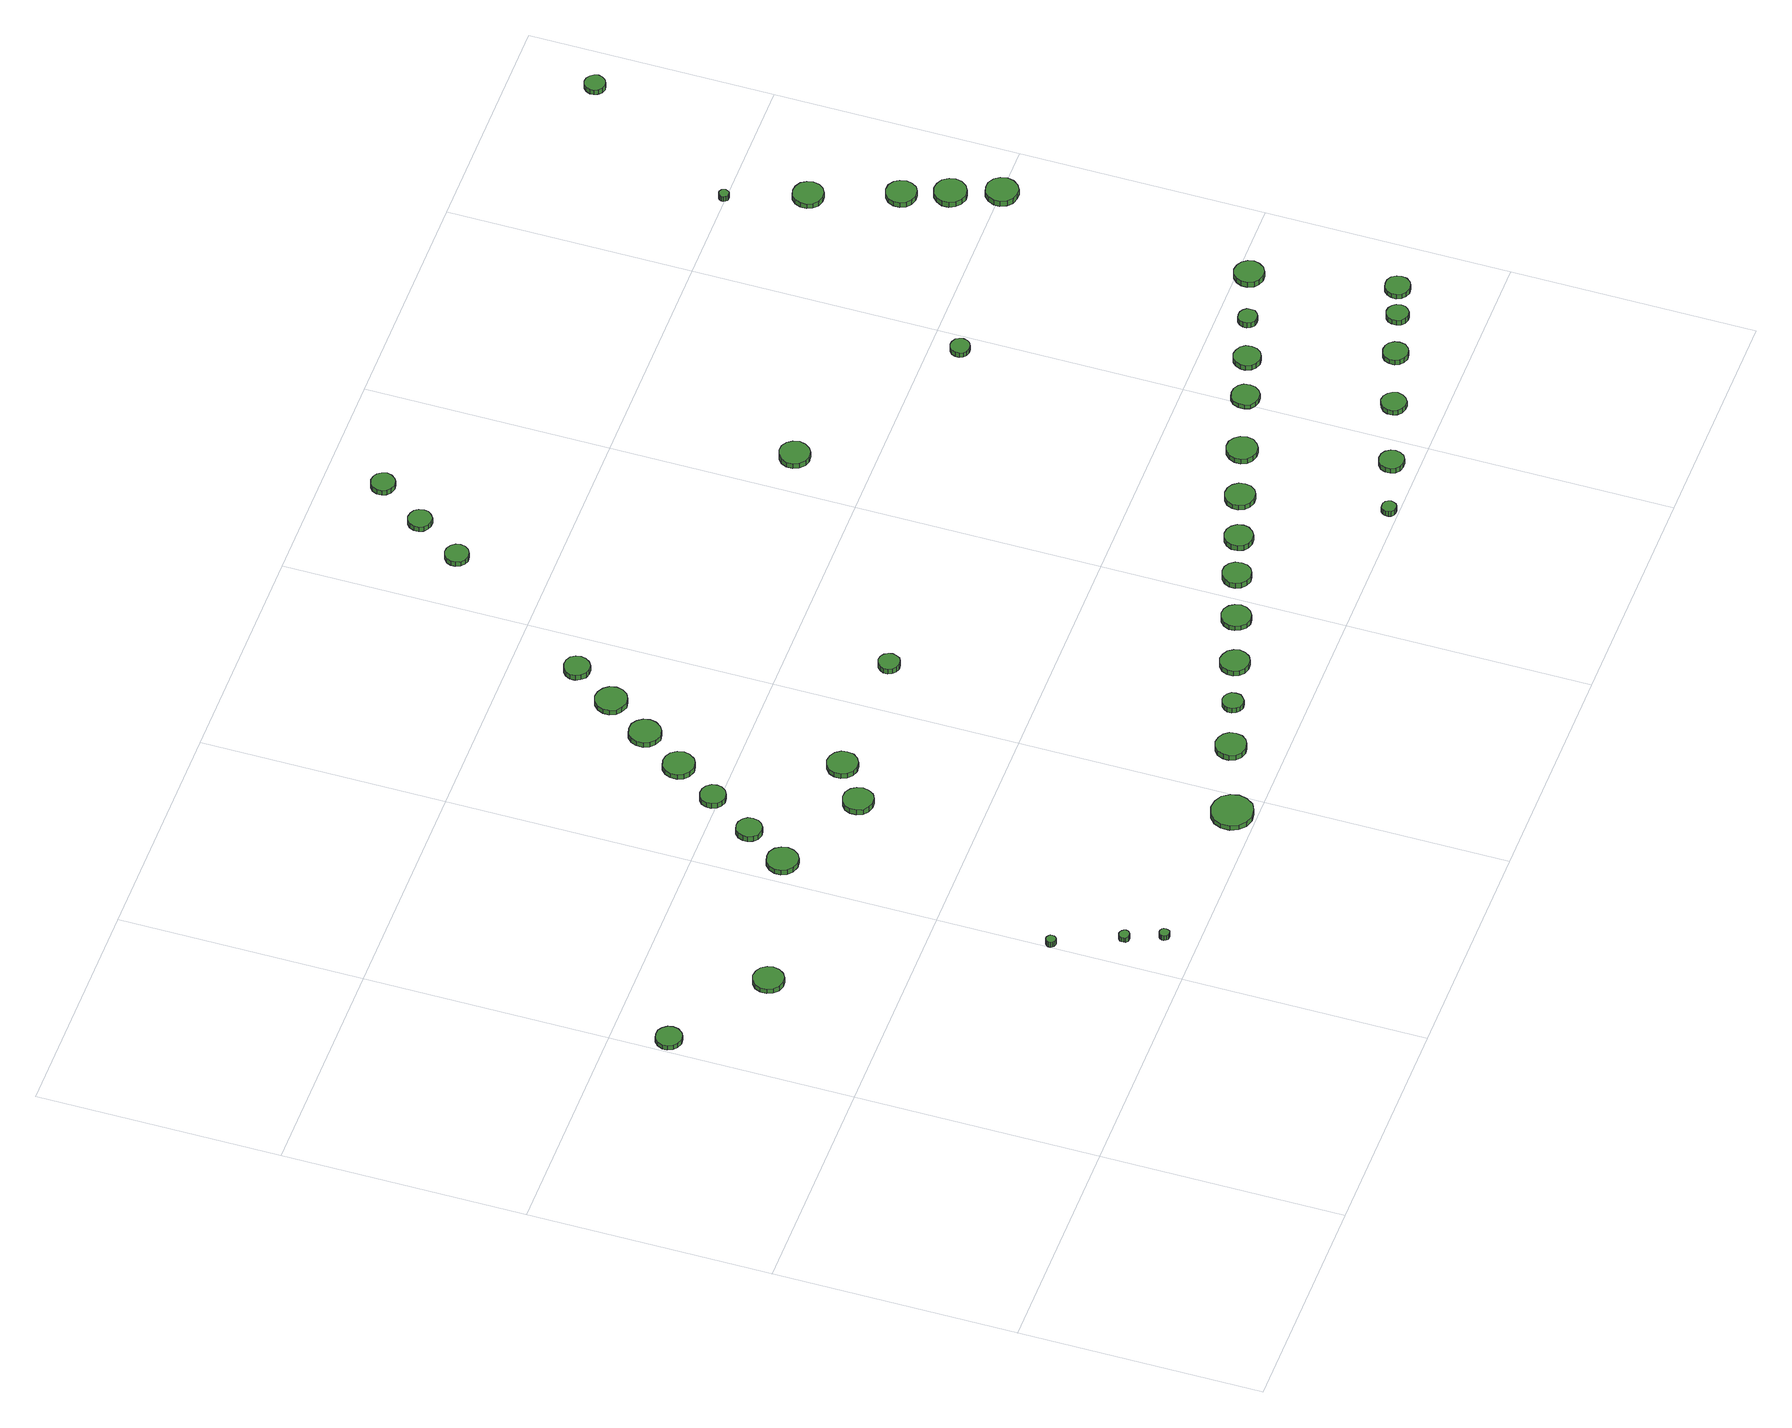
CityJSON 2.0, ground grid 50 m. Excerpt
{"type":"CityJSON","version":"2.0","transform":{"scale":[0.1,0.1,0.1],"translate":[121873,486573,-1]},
"CityObjects":{
"tree1":{"type":"SolitaryVegetationObject","attributes":{"function":"something"},"geometry":[{"type":"MultiSurface","lod":"1","boundaries":[[[0,1,2,3,4,5,6,7,8,9,10,11,12,13,14]],[[15,16,17,18,19,20,21,22,23,24,25,26,27,28,29]],[[0,29,28,1]],[[1,28,27,2]],[[2,27,26,3]],[[3,26,25,4]],[[4,25,24,5]],[[5,24,23,6]],[[6,23,22,7]],[[7,22,21,8]],[[8,21,20,9]],[[9,20,19,10]],[[10,19,18,11]],[[11,18,17,12]],[[12,17,16,13]],[[13,16,15,14]],[[14,15,29,0]]]}]},
"tree2":{"type":"SolitaryVegetationObject","attributes":{"function":"something"},"geometry":[{"type":"MultiSurface","lod":"1","boundaries":[[[30,31,32,33,34,35,36,37,38,39,40,41,42,43,44]],[[45,46,47,48,49,50,51,52,53,54,55,56,57,58,59]],[[30,59,58,31]],[[31,58,57,32]],[[32,57,56,33]],[[33,56,55,34]],[[34,55,54,35]],[[35,54,53,36]],[[36,53,52,37]],[[37,52,51,38]],[[38,51,50,39]],[[39,50,49,40]],[[40,49,48,41]],[[41,48,47,42]],[[42,47,46,43]],[[43,46,45,44]],[[44,45,59,30]]]}]},
"tree3":{"type":"SolitaryVegetationObject","attributes":{"function":"something"},"geometry":[{"type":"MultiSurface","lod":"1","boundaries":[[[60,61,62,63,64,65,66,67,68,69,70,71,72,73,74]],[[75,76,77,78,79,80,81,82,83,84,85,86,87,88,89]],[[60,89,88,61]],[[61,88,87,62]],[[62,87,86,63]],[[63,86,85,64]],[[64,85,84,65]],[[65,84,83,66]],[[66,83,82,67]],[[67,82,81,68]],[[68,81,80,69]],[[69,80,79,70]],[[70,79,78,71]],[[71,78,77,72]],[[72,77,76,73]],[[73,76,75,74]],[[74,75,89,60]]]}]},
"tree4":{"type":"SolitaryVegetationObject","attributes":{"function":"something"},"geometry":[{"type":"MultiSurface","lod":"1","boundaries":[[[90,91,92,93,94,95,96,97,98,99,100,101,102,103,104]],[[105,106,107,108,109,110,111,112,113,114,115,116,117,118,119]],[[90,119,118,91]],[[91,118,117,92]],[[92,117,116,93]],[[93,116,115,94]],[[94,115,114,95]],[[95,114,113,96]],[[96,113,112,97]],[[97,112,111,98]],[[98,111,110,99]],[[99,110,109,100]],[[100,109,108,101]],[[101,108,107,102]],[[102,107,106,103]],[[103,106,105,104]],[[104,105,119,90]]]}]},
"tree5":{"type":"SolitaryVegetationObject","attributes":{"function":"something"},"geometry":[{"type":"MultiSurface","lod":"1","boundaries":[[[120,121,122,123,124,125,126,127,128,129,130,131,132,133,134]],[[135,136,137,138,139,140,141,142,143,144,145,146,147,148,149]],[[120,149,148,121]],[[121,148,147,122]],[[122,147,146,123]],[[123,146,145,124]],[[124,145,144,125]],[[125,144,143,126]],[[126,143,142,127]],[[127,142,141,128]],[[128,141,140,129]],[[129,140,139,130]],[[130,139,138,131]],[[131,138,137,132]],[[132,137,136,133]],[[133,136,135,134]],[[134,135,149,120]]]}]},
"tree6":{"type":"SolitaryVegetationObject","attributes":{"function":"something"},"geometry":[{"type":"MultiSurface","lod":"1","boundaries":[[[150,151,152,153,154,155,156,157,158,159,160,161,162,163,164]],[[165,166,167,168,169,170,171,172,173,174,175,176,177,178,179]],[[150,179,178,151]],[[151,178,177,152]],[[152,177,176,153]],[[153,176,175,154]],[[154,175,174,155]],[[155,174,173,156]],[[156,173,172,157]],[[157,172,171,158]],[[158,171,170,159]],[[159,170,169,160]],[[160,169,168,161]],[[161,168,167,162]],[[162,167,166,163]],[[163,166,165,164]],[[164,165,179,150]]]}]},
"tree7":{"type":"SolitaryVegetationObject","attributes":{"function":"something"},"geometry":[{"type":"MultiSurface","lod":"1","boundaries":[[[180,181,182,183,184,185,186,187,188,189,190,191,192,193,194]],[[195,196,197,198,199,200,201,202,203,204,205,206,207,208,209]],[[180,209,208,181]],[[181,208,207,182]],[[182,207,206,183]],[[183,206,205,184]],[[184,205,204,185]],[[185,204,203,186]],[[186,203,202,187]],[[187,202,201,188]],[[188,201,200,189]],[[189,200,199,190]],[[190,199,198,191]],[[191,198,197,192]],[[192,197,196,193]],[[193,196,195,194]],[[194,195,209,180]]]}]},
"tree8":{"type":"SolitaryVegetationObject","attributes":{"function":"something"},"geometry":[{"type":"MultiSurface","lod":"1","boundaries":[[[210,211,212,213,214,215,216,217,218,219,220,221,222,223,224]],[[225,226,227,228,229,230,231,232,233,234,235,236,237,238,239]],[[210,239,238,211]],[[211,238,237,212]],[[212,237,236,213]],[[213,236,235,214]],[[214,235,234,215]],[[215,234,233,216]],[[216,233,232,217]],[[217,232,231,218]],[[218,231,230,219]],[[219,230,229,220]],[[220,229,228,221]],[[221,228,227,222]],[[222,227,226,223]],[[223,226,225,224]],[[224,225,239,210]]]}]},
"tree9":{"type":"SolitaryVegetationObject","attributes":{"function":"something"},"geometry":[{"type":"MultiSurface","lod":"1","boundaries":[[[240,241,242,243,244,245,246,247,248,249,250,251,252,253,254]],[[255,256,257,258,259,260,261,262,263,264,265,266,267,268,269]],[[240,269,268,241]],[[241,268,267,242]],[[242,267,266,243]],[[243,266,265,244]],[[244,265,264,245]],[[245,264,263,246]],[[246,263,262,247]],[[247,262,261,248]],[[248,261,260,249]],[[249,260,259,250]],[[250,259,258,251]],[[251,258,257,252]],[[252,257,256,253]],[[253,256,255,254]],[[254,255,269,240]]]}]},
"tree10":{"type":"SolitaryVegetationObject","attributes":{"function":"something"},"geometry":[{"type":"MultiSurface","lod":"1","boundaries":[[[270,271,272,273,274,275,276,277,278,279,280,281,282,283,284]],[[285,286,287,288,289,290,291,292,293,294,295,296,297,298,299]],[[270,299,298,271]],[[271,298,297,272]],[[272,297,296,273]],[[273,296,295,274]],[[274,295,294,275]],[[275,294,293,276]],[[276,293,292,277]],[[277,292,291,278]],[[278,291,290,279]],[[279,290,289,280]],[[280,289,288,281]],[[281,288,287,282]],[[282,287,286,283]],[[283,286,285,284]],[[284,285,299,270]]]}]},
"tree11":{"type":"SolitaryVegetationObject","attributes":{"function":"something"},"geometry":[{"type":"MultiSurface","lod":"1","boundaries":[[[300,301,302,303,304,305,306,307,308,309,310,311,312,313,314]],[[315,316,317,318,319,320,321,322,323,324,325,326,327,328,329]],[[300,329,328,301]],[[301,328,327,302]],[[302,327,326,303]],[[303,326,325,304]],[[304,325,324,305]],[[305,324,323,306]],[[306,323,322,307]],[[307,322,321,308]],[[308,321,320,309]],[[309,320,319,310]],[[310,319,318,311]],[[311,318,317,312]],[[312,317,316,313]],[[313,316,315,314]],[[314,315,329,300]]]}]},
"tree12":{"type":"SolitaryVegetationObject","attributes":{"function":"something"},"geometry":[{"type":"MultiSurface","lod":"1","boundaries":[[[330,331,332,333,334,335,336,337,338,339,340,341,342,343,344]],[[345,346,347,348,349,350,351,352,353,354,355,356,357,358,359]],[[330,359,358,331]],[[331,358,357,332]],[[332,357,356,333]],[[333,356,355,334]],[[334,355,354,335]],[[335,354,353,336]],[[336,353,352,337]],[[337,352,351,338]],[[338,351,350,339]],[[339,350,349,340]],[[340,349,348,341]],[[341,348,347,342]],[[342,347,346,343]],[[343,346,345,344]],[[344,345,359,330]]]}]},
"tree13":{"type":"SolitaryVegetationObject","attributes":{"function":"something"},"geometry":[{"type":"MultiSurface","lod":"1","boundaries":[[[360,361,362,363,364,365,366,367,368,369,370,371,372,373,374]],[[375,376,377,378,379,380,381,382,383,384,385,386,387,388,389]],[[360,389,388,361]],[[361,388,387,362]],[[362,387,386,363]],[[363,386,385,364]],[[364,385,384,365]],[[365,384,383,366]],[[366,383,382,367]],[[367,382,381,368]],[[368,381,380,369]],[[369,380,379,370]],[[370,379,378,371]],[[371,378,377,372]],[[372,377,376,373]],[[373,376,375,374]],[[374,375,389,360]]]}]},
"tree14":{"type":"SolitaryVegetationObject","attributes":{"function":"something"},"geometry":[{"type":"MultiSurface","lod":"1","boundaries":[[[390,391,392,393,394,395,396,397,398,399,400,401,402,403,404]],[[405,406,407,408,409,410,411,412,413,414,415,416,417,418,419]],[[390,419,418,391]],[[391,418,417,392]],[[392,417,416,393]],[[393,416,415,394]],[[394,415,414,395]],[[395,414,413,396]],[[396,413,412,397]],[[397,412,411,398]],[[398,411,410,399]],[[399,410,409,400]],[[400,409,408,401]],[[401,408,407,402]],[[402,407,406,403]],[[403,406,405,404]],[[404,405,419,390]]]}]},
"tree15":{"type":"SolitaryVegetationObject","attributes":{"function":"something"},"geometry":[{"type":"MultiSurface","lod":"1","boundaries":[[[420,421,422,423,424,425,426,427,428,429,430,431,432,433,434]],[[435,436,437,438,439,440,441,442,443,444,445,446,447,448,449]],[[420,449,448,421]],[[421,448,447,422]],[[422,447,446,423]],[[423,446,445,424]],[[424,445,444,425]],[[425,444,443,426]],[[426,443,442,427]],[[427,442,441,428]],[[428,441,440,429]],[[429,440,439,430]],[[430,439,438,431]],[[431,438,437,432]],[[432,437,436,433]],[[433,436,435,434]],[[434,435,449,420]]]}]},
"tree16":{"type":"SolitaryVegetationObject","attributes":{"function":"something"},"geometry":[{"type":"MultiSurface","lod":"1","boundaries":[[[450,451,452,453,454,455,456,457,458,459,460,461,462,463,464]],[[465,466,467,468,469,470,471,472,473,474,475,476,477,478,479]],[[450,479,478,451]],[[451,478,477,452]],[[452,477,476,453]],[[453,476,475,454]],[[454,475,474,455]],[[455,474,473,456]],[[456,473,472,457]],[[457,472,471,458]],[[458,471,470,459]],[[459,470,469,460]],[[460,469,468,461]],[[461,468,467,462]],[[462,467,466,463]],[[463,466,465,464]],[[464,465,479,450]]]}]},
"tree17":{"type":"SolitaryVegetationObject","attributes":{"function":"something"},"geometry":[{"type":"MultiSurface","lod":"1","boundaries":[[[480,481,482,483,484,485,486,487,488,489,490,491,492,493,494]],[[495,496,497,498,499,500,501,502,503,504,505,506,507,508,509]],[[480,509,508,481]],[[481,508,507,482]],[[482,507,506,483]],[[483,506,505,484]],[[484,505,504,485]],[[485,504,503,486]],[[486,503,502,487]],[[487,502,501,488]],[[488,501,500,489]],[[489,500,499,490]],[[490,499,498,491]],[[491,498,497,492]],[[492,497,496,493]],[[493,496,495,494]],[[494,495,509,480]]]}]},
"tree18":{"type":"SolitaryVegetationObject","attributes":{"function":"something"},"geometry":[{"type":"MultiSurface","lod":"1","boundaries":[[[510,511,512,513,514,515,516,517,518,519,520,521,522,523,524]],[[525,526,527,528,529,530,531,532,533,534,535,536,537,538,539]],[[510,539,538,511]],[[511,538,537,512]],[[512,537,536,513]],[[513,536,535,514]],[[514,535,534,515]],[[515,534,533,516]],[[516,533,532,517]],[[517,532,531,518]],[[518,531,530,519]],[[519,530,529,520]],[[520,529,528,521]],[[521,528,527,522]],[[522,527,526,523]],[[523,526,525,524]],[[524,525,539,510]]]}]},
"tree19":{"type":"SolitaryVegetationObject","attributes":{"function":"something"},"geometry":[{"type":"MultiSurface","lod":"1","boundaries":[[[540,541,542,543,544,545,546,547,548,549,550,551,552,553,554]],[[555,556,557,558,559,560,561,562,563,564,565,566,567,568,569]],[[540,569,568,541]],[[541,568,567,542]],[[542,567,566,543]],[[543,566,565,544]],[[544,565,564,545]],[[545,564,563,546]],[[546,563,562,547]],[[547,562,561,548]],[[548,561,560,549]],[[549,560,559,550]],[[550,559,558,551]],[[551,558,557,552]],[[552,557,556,553]],[[553,556,555,554]],[[554,555,569,540]]]}]},
"tree20":{"type":"SolitaryVegetationObject","attributes":{"function":"something"},"geometry":[{"type":"MultiSurface","lod":"1","boundaries":[[[570,571,572,573,574,575,576,577,578,579,580,581,582,583,584]],[[585,586,587,588,589,590,591,592,593,594,595,596,597,598,599]],[[570,599,598,571]],[[571,598,597,572]],[[572,597,596,573]],[[573,596,595,574]],[[574,595,594,575]],[[575,594,593,576]],[[576,593,592,577]],[[577,592,591,578]],[[578,591,590,579]],[[579,590,589,580]],[[580,589,588,581]],[[581,588,587,582]],[[582,587,586,583]],[[583,586,585,584]],[[584,585,599,570]]]}]},
"tree21":{"type":"SolitaryVegetationObject","attributes":{"function":"something"},"geometry":[{"type":"MultiSurface","lod":"1","boundaries":[[[600,601,602,603,604,605,606,607,608,609,610,611,612,613,614]],[[615,616,617,618,619,620,621,622,623,624,625,626,627,628,629]],[[600,629,628,601]],[[601,628,627,602]],[[602,627,626,603]],[[603,626,625,604]],[[604,625,624,605]],[[605,624,623,606]],[[606,623,622,607]],[[607,622,621,608]],[[608,621,620,609]],[[609,620,619,610]],[[610,619,618,611]],[[611,618,617,612]],[[612,617,616,613]],[[613,616,615,614]],[[614,615,629,600]]]}]},
"tree22":{"type":"SolitaryVegetationObject","attributes":{"function":"something"},"geometry":[{"type":"MultiSurface","lod":"1","boundaries":[[[630,631,632,633,634,635,636,637,638,639,640,641,642,643,644]],[[645,646,647,648,649,650,651,652,653,654,655,656,657,658,659]],[[630,659,658,631]],[[631,658,657,632]],[[632,657,656,633]],[[633,656,655,634]],[[634,655,654,635]],[[635,654,653,636]],[[636,653,652,637]],[[637,652,651,638]],[[638,651,650,639]],[[639,650,649,640]],[[640,649,648,641]],[[641,648,647,642]],[[642,647,646,643]],[[643,646,645,644]],[[644,645,659,630]]]}]},
"tree23":{"type":"SolitaryVegetationObject","attributes":{"function":"something"},"geometry":[{"type":"MultiSurface","lod":"1","boundaries":[[[660,661,662,663,664,665,666,667,668,669,670,671,672,673,674]],[[675,676,677,678,679,680,681,682,683,684,685,686,687,688,689]],[[660,689,688,661]],[[661,688,687,662]],[[662,687,686,663]],[[663,686,685,664]],[[664,685,684,665]],[[665,684,683,666]],[[666,683,682,667]],[[667,682,681,668]],[[668,681,680,669]],[[669,680,679,670]],[[670,679,678,671]],[[671,678,677,672]],[[672,677,676,673]],[[673,676,675,674]],[[674,675,689,660]]]}]},
"tree24":{"type":"SolitaryVegetationObject","attributes":{"function":"something"},"geometry":[{"type":"MultiSurface","lod":"1","boundaries":[[[690,691,692,693,694,695,696,697,698,699,700,701,702,703,704]],[[705,706,707,708,709,710,711,712,713,714,715,716,717,718,719]],[[690,719,718,691]],[[691,718,717,692]],[[692,717,716,693]],[[693,716,715,694]],[[694,715,714,695]],[[695,714,713,696]],[[696,713,712,697]],[[697,712,711,698]],[[698,711,710,699]],[[699,710,709,700]],[[700,709,708,701]],[[701,708,707,702]],[[702,707,706,703]],[[703,706,705,704]],[[704,705,719,690]]]}]},
"tree25":{"type":"SolitaryVegetationObject","attributes":{"function":"something"},"geometry":[{"type":"MultiSurface","lod":"1","boundaries":[[[720,721,722,723,724,725,726,727,728,729,730,731,732,733,734]],[[735,736,737,738,739,740,741,742,743,744,745,746,747,748,749]],[[720,749,748,721]],[[721,748,747,722]],[[722,747,746,723]],[[723,746,745,724]],[[724,745,744,725]],[[725,744,743,726]],[[726,743,742,727]],[[727,742,741,728]],[[728,741,740,729]],[[729,740,739,730]],[[730,739,738,731]],[[731,738,737,732]],[[732,737,736,733]],[[733,736,735,734]],[[734,735,749,720]]]}]},
"tree26":{"type":"SolitaryVegetationObject","attributes":{"function":"something"},"geometry":[{"type":"MultiSurface","lod":"1","boundaries":[[[750,751,752,753,754,755,756,757,758,759,760,761,762,763,764]],[[765,766,767,768,769,770,771,772,773,774,775,776,777,778,779]],[[750,779,778,751]],[[751,778,777,752]],[[752,777,776,753]],[[753,776,775,754]],[[754,775,774,755]],[[755,774,773,756]],[[756,773,772,757]],[[757,772,771,758]],[[758,771,770,759]],[[759,770,769,760]],[[760,769,768,761]],[[761,768,767,762]],[[762,767,766,763]],[[763,766,765,764]],[[764,765,779,750]]]}]},
"tree27":{"type":"SolitaryVegetationObject","attributes":{"function":"something"},"geometry":[{"type":"MultiSurface","lod":"1","boundaries":[[[780,781,782,783,784,785,786,787,788,789,790,791,792,793,794]],[[795,796,797,798,799,800,801,802,803,804,805,806,807,808,809]],[[780,809,808,781]],[[781,808,807,782]],[[782,807,806,783]],[[783,806,805,784]],[[784,805,804,785]],[[785,804,803,786]],[[786,803,802,787]],[[787,802,801,788]],[[788,801,800,789]],[[789,800,799,790]],[[790,799,798,791]],[[791,798,797,792]],[[792,797,796,793]],[[793,796,795,794]],[[794,795,809,780]]]}]},
"tree28":{"type":"SolitaryVegetationObject","attributes":{"function":"something"},"geometry":[{"type":"MultiSurface","lod":"1","boundaries":[[[810,811,812,813,814,815,816,817,818,819,820,821,822,823,824]],[[825,826,827,828,829,830,831,832,833,834,835,836,837,838,839]],[[810,839,838,811]],[[811,838,837,812]],[[812,837,836,813]],[[813,836,835,814]],[[814,835,834,815]],[[815,834,833,816]],[[816,833,832,817]],[[817,832,831,818]],[[818,831,830,819]],[[819,830,829,820]],[[820,829,828,821]],[[821,828,827,822]],[[822,827,826,823]],[[823,826,825,824]],[[824,825,839,810]]]}]},
"tree29":{"type":"SolitaryVegetationObject","attributes":{"function":"something"},"geometry":[{"type":"MultiSurface","lod":"1","boundaries":[[[840,841,842,843,844,845,846,847,848,849,850,851,852,853,854]],[[855,856,857,858,859,860,861,862,863,864,865,866,867,868,869]],[[840,869,868,841]],[[841,868,867,842]],[[842,867,866,843]],[[843,866,865,844]],[[844,865,864,845]],[[845,864,863,846]],[[846,863,862,847]],[[847,862,861,848]],[[848,861,860,849]],[[849,860,859,850]],[[850,859,858,851]],[[851,858,857,852]],[[852,857,856,853]],[[853,856,855,854]],[[854,855,869,840]]]}]},
"tree30":{"type":"SolitaryVegetationObject","attributes":{"function":"something"},"geometry":[{"type":"MultiSurface","lod":"1","boundaries":[[[870,871,872,873,874,875,876,877,878,879,880,881,882,883,884]],[[885,886,887,888,889,890,891,892,893,894,895,896,897,898,899]],[[870,899,898,871]],[[871,898,897,872]],[[872,897,896,873]],[[873,896,895,874]],[[874,895,894,875]],[[875,894,893,876]],[[876,893,892,877]],[[877,892,891,878]],[[878,891,890,879]],[[879,890,889,880]],[[880,889,888,881]],[[881,888,887,882]],[[882,887,886,883]],[[883,886,885,884]],[[884,885,899,870]]]}]},
"tree31":{"type":"SolitaryVegetationObject","attributes":{"function":"something"},"geometry":[{"type":"MultiSurface","lod":"1","boundaries":[[[900,901,902,903,904,905,906,907,908,909,910,911,912,913,914]],[[915,916,917,918,919,920,921,922,923,924,925,926,927,928,929]],[[900,929,928,901]],[[901,928,927,902]],[[902,927,926,903]],[[903,926,925,904]],[[904,925,924,905]],[[905,924,923,906]],[[906,923,922,907]],[[907,922,921,908]],[[908,921,920,909]],[[909,920,919,910]],[[910,919,918,911]],[[911,918,917,912]],[[912,917,916,913]],[[913,916,915,914]],[[914,915,929,900]]]}]},
"tree32":{"type":"SolitaryVegetationObject","attributes":{"function":"something"},"geometry":[{"type":"MultiSurface","lod":"1","boundaries":[[[930,931,932,933,934,935,936,937,938,939,940,941,942,943,944]],[[945,946,947,948,949,950,951,952,953,954,955,956,957,958,959]],[[930,959,958,931]],[[931,958,957,932]],[[932,957,956,933]],[[933,956,955,934]],[[934,955,954,935]],[[935,954,953,936]],[[936,953,952,937]],[[937,952,951,938]],[[938,951,950,939]],[[939,950,949,940]],[[940,949,948,941]],[[941,948,947,942]],[[942,947,946,943]],[[943,946,945,944]],[[944,945,959,930]]]}]},
"tree33":{"type":"SolitaryVegetationObject","attributes":{"function":"something"},"geometry":[{"type":"MultiSurface","lod":"1","boundaries":[[[960,961,962,963,964,965,966,967,968,969,970,971,972,973,974]],[[975,976,977,978,979,980,981,982,983,984,985,986,987,988,989]],[[960,989,988,961]],[[961,988,987,962]],[[962,987,986,963]],[[963,986,985,964]],[[964,985,984,965]],[[965,984,983,966]],[[966,983,982,967]],[[967,982,981,968]],[[968,981,980,969]],[[969,980,979,970]],[[970,979,978,971]],[[971,978,977,972]],[[972,977,976,973]],[[973,976,975,974]],[[974,975,989,960]]]}]},
"tree34":{"type":"SolitaryVegetationObject","attributes":{"function":"something"},"geometry":[{"type":"MultiSurface","lod":"1","boundaries":[[[990,991,992,993,994,995,996,997,998,999,1000,1001,1002,1003,1004]],[[1005,1006,1007,1008,1009,1010,1011,1012,1013,1014,1015,1016,1017,1018,1019]],[[990,1019,1018,991]],[[991,1018,1017,992]],[[992,1017,1016,993]],[[993,1016,1015,994]],[[994,1015,1014,995]],[[995,1014,1013,996]],[[996,1013,1012,997]],[[997,1012,1011,998]],[[998,1011,1010,999]],[[999,1010,1009,1000]],[[1000,1009,1008,1001]],[[1001,1008,1007,1002]],[[1002,1007,1006,1003]],[[1003,1006,1005,1004]],[[1004,1005,1019,990]]]}]},
"tree35":{"type":"SolitaryVegetationObject","attributes":{"function":"something"},"geometry":[{"type":"MultiSurface","lod":"1","boundaries":[[[1020,1021,1022,1023,1024,1025,1026,1027,1028,1029,1030,1031,1032,1033,1034]],[[1035,1036,1037,1038,1039,1040,1041,1042,1043,1044,1045,1046,1047,1048,1049]],[[1020,1049,1048,1021]],[[1021,1048,1047,1022]],[[1022,1047,1046,1023]],[[1023,1046,1045,1024]],[[1024,1045,1044,1025]],[[1025,1044,1043,1026]],[[1026,1043,1042,1027]],[[1027,1042,1041,1028]],[[1028,1041,1040,1029]],[[1029,1040,1039,1030]],[[1030,1039,1038,1031]],[[1031,1038,1037,1032]],[[1032,1037,1036,1033]],[[1033,1036,1035,1034]],[[1034,1035,1049,1020]]]}]},
"tree36":{"type":"SolitaryVegetationObject","attributes":{"function":"something"},"geometry":[{"type":"MultiSurface","lod":"1","boundaries":[[[1050,1051,1052,1053,1054,1055,1056,1057,1058,1059,1060,1061,1062,1063,1064]],[[1065,1066,1067,1068,1069,1070,1071,1072,1073,1074,1075,1076,1077,1078,1079]],[[1050,1079,1078,1051]],[[1051,1078,1077,1052]],[[1052,1077,1076,1053]],[[1053,1076,1075,1054]],[[1054,1075,1074,1055]],[[1055,1074,1073,1056]],[[1056,1073,1072,1057]],[[1057,1072,1071,1058]],[[1058,1071,1070,1059]],[[1059,1070,1069,1060]],[[1060,1069,1068,1061]],[[1061,1068,1067,1062]],[[1062,1067,1066,1063]],[[1063,1066,1065,1064]],[[1064,1065,1079,1050]]]}]},
"tree37":{"type":"SolitaryVegetationObject","attributes":{"function":"something"},"geometry":[{"type":"MultiSurface","lod":"1","boundaries":[[[1080,1081,1082,1083,1084,1085,1086,1087,1088,1089,1090,1091,1092,1093,1094]],[[1095,1096,1097,1098,1099,1100,1101,1102,1103,1104,1105,1106,1107,1108,1109]],[[1080,1109,1108,1081]],[[1081,1108,1107,1082]],[[1082,1107,1106,1083]],[[1083,1106,1105,1084]],[[1084,1105,1104,1085]],[[1085,1104,1103,1086]],[[1086,1103,1102,1087]],[[1087,1102,1101,1088]],[[1088,1101,1100,1089]],[[1089,1100,1099,1090]],[[1090,1099,1098,1091]],[[1091,1098,1097,1092]],[[1092,1097,1096,1093]],[[1093,1096,1095,1094]],[[1094,1095,1109,1080]]]}]},
"tree38":{"type":"SolitaryVegetationObject","attributes":{"function":"something"},"geometry":[{"type":"MultiSurface","lod":"1","boundaries":[[[1110,1111,1112,1113,1114,1115,1116,1117,1118,1119,1120,1121,1122,1123,1124]],[[1125,1126,1127,1128,1129,1130,1131,1132,1133,1134,1135,1136,1137,1138,1139]],[[1110,1139,1138,1111]],[[1111,1138,1137,1112]],[[1112,1137,1136,1113]],[[1113,1136,1135,1114]],[[1114,1135,1134,1115]],[[1115,1134,1133,1116]],[[1116,1133,1132,1117]],[[1117,1132,1131,1118]],[[1118,1131,1130,1119]],[[1119,1130,1129,1120]],[[1120,1129,1128,1121]],[[1121,1128,1127,1122]],[[1122,1127,1126,1123]],[[1123,1126,1125,1124]],[[1124,1125,1139,1110]]]}]},
"tree39":{"type":"SolitaryVegetationObject","attributes":{"function":"something"},"geometry":[{"type":"MultiSurface","lod":"1","boundaries":[[[1140,1141,1142,1143,1144,1145,1146,1147,1148,1149,1150,1151,1152,1153,1154]],[[1155,1156,1157,1158,1159,1160,1161,1162,1163,1164,1165,1166,1167,1168,1169]],[[1140,1169,1168,1141]],[[1141,1168,1167,1142]],[[1142,1167,1166,1143]],[[1143,1166,1165,1144]],[[1144,1165,1164,1145]],[[1145,1164,1163,1146]],[[1146,1163,1162,1147]],[[1147,1162,1161,1148]],[[1148,1161,1160,1149]],[[1149,1160,1159,1150]],[[1150,1159,1158,1151]],[[1151,1158,1157,1152]],[[1152,1157,1156,1153]],[[1153,1156,1155,1154]],[[1154,1155,1169,1140]]]}]},
"tree40":{"type":"SolitaryVegetationObject","attributes":{"function":"something"},"geometry":[{"type":"MultiSurface","lod":"1","boundaries":[[[1170,1171,1172,1173,1174,1175,1176,1177,1178,1179,1180,1181,1182,1183,1184]],[[1185,1186,1187,1188,1189,1190,1191,1192,1193,1194,1195,1196,1197,1198,1199]],[[1170,1199,1198,1171]],[[1171,1198,1197,1172]],[[1172,1197,1196,1173]],[[1173,1196,1195,1174]],[[1174,1195,1194,1175]],[[1175,1194,1193,1176]],[[1176,1193,1192,1177]],[[1177,1192,1191,1178]],[[1178,1191,1190,1179]],[[1179,1190,1189,1180]],[[1180,1189,1188,1181]],[[1181,1188,1187,1182]],[[1182,1187,1186,1183]],[[1183,1186,1185,1184]],[[1184,1185,1199,1170]]]}]},
"tree41":{"type":"SolitaryVegetationObject","attributes":{"function":"something"},"geometry":[{"type":"MultiSurface","lod":"1","boundaries":[[[1200,1201,1202,1203,1204,1205,1206,1207,1208,1209,1210,1211,1212,1213,1214]],[[1215,1216,1217,1218,1219,1220,1221,1222,1223,1224,1225,1226,1227,1228,1229]],[[1200,1229,1228,1201]],[[1201,1228,1227,1202]],[[1202,1227,1226,1203]],[[1203,1226,1225,1204]],[[1204,1225,1224,1205]],[[1205,1224,1223,1206]],[[1206,1223,1222,1207]],[[1207,1222,1221,1208]],[[1208,1221,1220,1209]],[[1209,1220,1219,1210]],[[1210,1219,1218,1211]],[[1211,1218,1217,1212]],[[1212,1217,1216,1213]],[[1213,1216,1215,1214]],[[1214,1215,1229,1200]]]}]},
"tree42":{"type":"SolitaryVegetationObject","attributes":{"function":"something"},"geometry":[{"type":"MultiSurface","lod":"1","boundaries":[[[1230,1231,1232,1233,1234,1235,1236,1237,1238,1239,1240,1241,1242,1243,1244]],[[1245,1246,1247,1248,1249,1250,1251,1252,1253,1254,1255,1256,1257,1258,1259]],[[1230,1259,1258,1231]],[[1231,1258,1257,1232]],[[1232,1257,1256,1233]],[[1233,1256,1255,1234]],[[1234,1255,1254,1235]],[[1235,1254,1253,1236]],[[1236,1253,1252,1237]],[[1237,1252,1251,1238]],[[1238,1251,1250,1239]],[[1239,1250,1249,1240]],[[1240,1249,1248,1241]],[[1241,1248,1247,1242]],[[1242,1247,1246,1243]],[[1243,1246,1245,1244]],[[1244,1245,1259,1230]]]}]},
"tree43":{"type":"SolitaryVegetationObject","attributes":{"function":"something"},"geometry":[{"type":"MultiSurface","lod":"1","boundaries":[[[1260,1261,1262,1263,1264,1265,1266,1267,1268,1269,1270,1271,1272,1273,1274]],[[1275,1276,1277,1278,1279,1280,1281,1282,1283,1284,1285,1286,1287,1288,1289]],[[1260,1289,1288,1261]],[[1261,1288,1287,1262]],[[1262,1287,1286,1263]],[[1263,1286,1285,1264]],[[1264,1285,1284,1265]],[[1265,1284,1283,1266]],[[1266,1283,1282,1267]],[[1267,1282,1281,1268]],[[1268,1281,1280,1269]],[[1269,1280,1279,1270]],[[1270,1279,1278,1271]],[[1271,1278,1277,1272]],[[1272,1277,1276,1273]],[[1273,1276,1275,1274]],[[1274,1275,1289,1260]]]}]},
"tree44":{"type":"SolitaryVegetationObject","attributes":{"function":"something"},"geometry":[{"type":"MultiSurface","lod":"1","boundaries":[[[1290,1291,1292,1293,1294,1295,1296,1297,1298,1299,1300,1301,1302,1303,1304]],[[1305,1306,1307,1308,1309,1310,1311,1312,1313,1314,1315,1316,1317,1318,1319]],[[1290,1319,1318,1291]],[[1291,1318,1317,1292]],[[1292,1317,1316,1293]],[[1293,1316,1315,1294]],[[1294,1315,1314,1295]],[[1295,1314,1313,1296]],[[1296,1313,1312,1297]],[[1297,1312,1311,1298]],[[1298,1311,1310,1299]],[[1299,1310,1309,1300]],[[1300,1309,1308,1301]],[[1301,1308,1307,1302]],[[1302,1307,1306,1303]],[[1303,1306,1305,1304]],[[1304,1305,1319,1290]]]}]},
"tree45":{"type":"SolitaryVegetationObject","attributes":{"function":"something"},"geometry":[{"type":"MultiSurface","lod":"1","boundaries":[[[1320,1321,1322,1323,1324,1325,1326,1327,1328,1329,1330,1331,1332,1333,1334]],[[1335,1336,1337,1338,1339,1340,1341,1342,1343,1344,1345,1346,1347,1348,1349]],[[1320,1349,1348,1321]],[[1321,1348,1347,1322]],[[1322,1347,1346,1323]],[[1323,1346,1345,1324]],[[1324,1345,1344,1325]],[[1325,1344,1343,1326]],[[1326,1343,1342,1327]],[[1327,1342,1341,1328]],[[1328,1341,1340,1329]],[[1329,1340,1339,1330]],[[1330,1339,1338,1331]],[[1331,1338,1337,1332]],[[1332,1337,1336,1333]],[[1333,1336,1335,1334]],[[1334,1335,1349,1320]]]}]}
},
"vertices":[
[56,888,19],[54,898,19],[47,907,19],[38,913,19],[27,914,19],[16,911,19],[8,903,19],[3,893,19],[3,882,19],[8,872,19],[16,865,19],[27,861,19],[38,862,19],[47,868,19],[54,877,19],[54,877,8],[47,868,8],[38,862,8],[27,861,8],[16,865,8],[8,872,8],[3,882,8],[3,893,8],[8,903,8],[16,911,8],[27,914,8],[38,913,8],[47,907,8],[54,898,8],[56,888,8],
[263,753,26],[260,765,26],[253,776,26],[242,782,26],[229,784,26],[217,780,26],[207,771,26],[202,759,26],[202,746,26],[207,735,26],[217,726,26],[229,722,26],[242,723,26],[253,730,26],[260,740,26],[260,740,14],[253,730,14],[242,723,14],[229,722,14],[217,726,14],[207,735,14],[202,746,14],[202,759,14],[207,771,14],[217,780,14],[229,784,14],[242,782,14],[253,776,14],[260,765,14],[263,753,14],
[509,267,32],[508,271,32],[506,274,32],[502,276,32],[498,277,32],[494,276,32],[491,273,32],[489,269,32],[489,265,32],[491,261,32],[494,258,32],[498,257,32],[502,257,32],[506,259,32],[508,263,32],[508,263,19],[506,259,19],[502,257,19],[498,257,19],[494,258,19],[491,261,19],[489,265,19],[489,269,19],[491,273,19],[494,276,19],[498,277,19],[502,276,19],[506,274,19],[508,271,19],[509,267,19],
[570,137,29],[569,142,29],[566,145,29],[562,148,29],[558,148,29],[554,147,29],[550,144,29],[549,140,29],[549,135,29],[550,131,29],[554,128,29],[558,127,29],[562,127,29],[566,130,29],[569,133,29],[569,133,17],[566,130,17],[562,127,17],[558,127,17],[554,128,17],[550,131,17],[549,135,17],[549,140,17],[550,144,17],[554,147,17],[558,148,17],[562,148,17],[566,145,17],[569,142,17],[570,137,17],
[597,65,30],[596,69,30],[594,73,30],[590,75,30],[586,75,30],[582,74,30],[579,71,30],[577,67,30],[577,63,30],[579,59,30],[582,56,30],[586,55,30],[590,55,30],[594,57,30],[596,61,30],[596,61,18],[594,57,18],[590,55,18],[586,55,18],[582,56,18],[579,59,18],[577,63,18],[577,67,18],[579,71,18],[582,74,18],[586,75,18],[590,75,18],[594,73,18],[596,69,18],[597,65,18],
[573,827,29],[570,840,29],[563,851,29],[551,858,29],[538,859,29],[525,855,29],[515,846,29],[510,834,29],[510,821,29],[515,809,29],[525,800,29],[538,796,29],[551,797,29],[563,804,29],[570,814,29],[570,814,17],[563,804,17],[551,797,17],[538,796,17],[525,800,17],[515,809,17],[510,821,17],[510,834,17],[515,846,17],[525,855,17],[538,859,17],[551,858,17],[563,851,17],[570,840,17],[573,827,17],
[628,916,27],[626,927,27],[620,935,27],[610,941,27],[600,942,27],[589,939,27],[581,931,27],[577,921,27],[577,911,27],[581,901,27],[589,893,27],[600,890,27],[610,891,27],[620,897,27],[626,905,27],[626,905,14],[620,897,14],[610,891,14],[600,890,14],[589,893,14],[581,901,14],[577,911,14],[577,921,14],[581,931,14],[589,939,14],[600,942,14],[610,941,14],[620,935,14],[626,927,14],[628,916,14],
[988,47,23],[984,64,23],[974,79,23],[958,87,23],[941,89,23],[924,84,23],[911,72,23],[904,56,23],[904,38,23],[911,22,23],[924,10,23],[941,5,23],[958,7,23],[974,15,23],[984,30,23],[984,30,11],[974,15,11],[958,7,11],[941,5,11],[924,10,11],[911,22,11],[904,38,11],[904,56,11],[911,72,11],[924,84,11],[941,89,11],[958,87,11],[974,79,11],[984,64,11],[988,47,11],
[769,739,31],[766,752,31],[759,762,31],[748,769,31],[735,770,31],[723,766,31],[713,758,31],[708,746,31],[708,733,31],[713,721,31],[723,713,31],[735,709,31],[748,710,31],[759,716,31],[766,727,31],[766,727,18],[759,716,18],[748,710,18],[735,709,18],[723,713,18],[713,721,18],[708,733,18],[708,746,18],[713,758,18],[723,766,18],[735,770,18],[748,769,18],[759,762,18],[766,752,18],[769,739,18],
[693,1011,24],[691,1022,24],[684,1031,24],[675,1036,24],[664,1037,24],[654,1034,24],[646,1027,24],[642,1017,24],[642,1006,24],[646,996,24],[654,989,24],[664,985,24],[675,987,24],[684,992,24],[691,1001,24],[691,1001,11],[684,992,11],[675,987,11],[664,985,11],[654,989,11],[646,996,11],[642,1006,11],[642,1017,11],[646,1027,11],[654,1034,11],[664,1037,11],[675,1036,11],[684,1031,11],[691,1022,11],[693,1011,11],
[759,1101,22],[756,1114,22],[748,1125,22],[737,1131,22],[724,1133,22],[711,1129,22],[701,1120,22],[696,1108,22],[696,1094,22],[701,1082,22],[711,1073,22],[724,1069,22],[737,1071,22],[748,1077,22],[756,1088,22],[756,1088,10],[748,1077,10],[737,1071,10],[724,1069,10],[711,1073,10],[701,1082,10],[696,1094,10],[696,1108,10],[701,1120,10],[711,1129,10],[724,1133,10],[737,1131,10],[748,1125,10],[756,1114,10],[759,1101,10],
[851,799,31],[849,811,31],[841,822,31],[830,828,31],[817,830,31],[805,826,31],[795,817,31],[790,805,31],[790,792,31],[795,781,31],[805,772,31],[817,768,31],[830,769,31],[841,776,31],[849,786,31],[849,786,19],[841,776,19],[830,769,19],[817,768,19],[805,772,19],[795,781,19],[790,792,19],[790,805,19],[795,817,19],[805,826,19],[817,830,19],[830,828,19],[841,822,19],[849,811,19],[851,799,19],
[822,1191,20],[819,1204,20],[811,1215,20],[800,1222,20],[786,1223,20],[773,1219,20],[763,1210,20],[758,1198,20],[758,1184,20],[763,1172,20],[773,1163,20],[786,1158,20],[800,1160,20],[811,1167,20],[819,1178,20],[819,1178,8],[811,1167,8],[800,1160,8],[786,1158,8],[773,1163,8],[763,1172,8],[758,1184,8],[758,1198,8],[763,1210,8],[773,1219,8],[786,1223,8],[800,1222,8],[811,1215,8],[819,1204,8],[822,1191,8],
[1148,107,18],[1146,120,18],[1138,130,18],[1127,136,18],[1114,138,18],[1102,134,18],[1092,125,18],[1087,113,18],[1087,101,18],[1092,89,18],[1102,80,18],[1114,76,18],[1127,78,18],[1138,84,18],[1146,94,18],[1146,94,5],[1138,84,5],[1127,78,5],[1114,76,5],[1102,80,5],[1092,89,5],[1087,101,5],[1087,113,5],[1092,125,5],[1102,134,5],[1114,138,5],[1127,136,5],[1138,130,5],[1146,120,5],[1148,107,5],
[884,1280,20],[881,1294,20],[873,1304,20],[861,1311,20],[848,1313,20],[835,1308,20],[825,1299,20],[820,1287,20],[820,1274,20],[825,1261,20],[835,1253,20],[848,1248,20],[861,1250,20],[873,1256,20],[881,1267,20],[881,1267,8],[873,1256,8],[861,1250,8],[848,1248,8],[835,1253,8],[825,1261,8],[820,1274,8],[820,1287,8],[825,1299,8],[835,1308,8],[848,1313,8],[861,1311,8],[873,1304,8],[881,1294,8],[884,1280,8],
[1251,141,17],[1250,150,17],[1244,157,17],[1237,161,17],[1228,162,17],[1219,159,17],[1213,153,17],[1209,145,17],[1209,136,17],[1213,128,17],[1219,122,17],[1228,119,17],[1237,120,17],[1244,125,17],[1250,132,17],[1250,132,5],[1244,125,5],[1237,120,5],[1228,119,5],[1219,122,5],[1213,128,5],[1209,136,5],[1209,145,5],[1213,153,5],[1219,159,5],[1228,162,5],[1237,161,5],[1244,157,5],[1250,150,5],[1251,141,5],
[940,1371,20],[938,1382,20],[932,1391,20],[922,1396,20],[911,1397,20],[901,1394,20],[893,1387,20],[888,1377,20],[888,1366,20],[893,1356,20],[901,1348,20],[911,1345,20],[922,1346,20],[932,1352,20],[938,1361,20],[938,1361,7],[932,1352,7],[922,1346,7],[911,1345,7],[901,1348,7],[893,1356,7],[888,1366,7],[888,1377,7],[893,1387,7],[901,1394,7],[911,1397,7],[922,1396,7],[932,1391,7],[938,1382,7],[940,1371,7],
[1133,801,26],[1131,810,26],[1126,817,26],[1118,822,26],[1109,823,26],[1100,820,26],[1094,814,26],[1090,806,26],[1090,797,26],[1094,789,26],[1100,783,26],[1109,780,26],[1118,781,26],[1126,785,26],[1131,793,26],[1131,793,13],[1126,785,13],[1118,781,13],[1109,780,13],[1100,783,13],[1094,789,13],[1090,797,13],[1090,806,13],[1094,814,13],[1100,820,13],[1109,823,13],[1118,822,13],[1126,817,13],[1131,810,13],[1133,801,13],
[1363,171,17],[1360,183,17],[1353,193,17],[1342,199,17],[1330,201,17],[1318,197,17],[1309,189,17],[1304,177,17],[1304,165,17],[1309,154,17],[1318,146,17],[1330,142,17],[1342,143,17],[1353,149,17],[1360,159,17],[1360,159,5],[1353,149,5],[1342,143,5],[1330,142,5],[1318,146,5],[1309,154,5],[1304,165,5],[1304,177,5],[1309,189,5],[1318,197,5],[1330,201,5],[1342,199,5],[1353,193,5],[1360,183,5],[1363,171,5],
[1479,207,17],[1476,219,17],[1469,229,17],[1458,236,17],[1446,237,17],[1434,233,17],[1425,225,17],[1420,213,17],[1420,201,17],[1425,190,17],[1434,181,17],[1446,177,17],[1458,179,17],[1469,185,17],[1476,195,17],[1476,195,5],[1469,185,5],[1458,179,5],[1446,177,5],[1434,181,5],[1425,190,5],[1420,201,5],[1420,213,5],[1425,225,5],[1434,233,5],[1446,237,5],[1458,236,5],[1469,229,5],[1476,219,5],[1479,207,5],
[1585,242,18],[1583,254,18],[1576,264,18],[1565,270,18],[1553,271,18],[1542,267,18],[1533,259,18],[1528,248,18],[1528,236,18],[1533,225,18],[1542,217,18],[1553,213,18],[1565,214,18],[1576,220,18],[1583,230,18],[1583,230,5],[1576,220,5],[1565,214,5],[1553,213,5],[1542,217,5],[1533,225,5],[1528,236,5],[1528,248,5],[1533,259,5],[1542,267,5],[1553,271,5],[1565,270,5],[1576,264,5],[1583,254,5],[1585,242,5],
[1152,1687,19],[1150,1697,19],[1144,1705,19],[1135,1710,19],[1125,1711,19],[1116,1708,19],[1108,1701,19],[1104,1692,19],[1104,1682,19],[1108,1673,19],[1116,1666,19],[1125,1663,19],[1135,1664,19],[1144,1669,19],[1150,1677,19],[1150,1677,7],[1144,1669,7],[1135,1664,7],[1125,1663,7],[1116,1666,7],[1108,1673,7],[1104,1682,7],[1104,1692,7],[1108,1701,7],[1116,1708,7],[1125,1711,7],[1135,1710,7],[1144,1705,7],[1150,1697,7],[1152,1687,7],
[1218,1784,19],[1216,1794,19],[1210,1802,19],[1201,1807,19],[1191,1808,19],[1182,1805,19],[1174,1799,19],[1170,1789,19],[1170,1779,19],[1174,1770,19],[1182,1764,19],[1191,1760,19],[1201,1761,19],[1210,1767,19],[1216,1775,19],[1216,1775,7],[1210,1767,7],[1201,1761,7],[1191,1760,7],[1182,1764,7],[1174,1770,7],[1170,1779,7],[1170,1789,7],[1174,1799,7],[1182,1805,7],[1191,1808,7],[1201,1807,7],[1210,1802,7],[1216,1794,7],[1218,1784,7],
[1682,270,18],[1680,282,18],[1672,292,18],[1662,298,18],[1650,299,18],[1639,295,18],[1630,287,18],[1625,276,18],[1625,264,18],[1630,253,18],[1639,245,18],[1650,242,18],[1662,243,18],[1672,249,18],[1680,259,18],[1680,259,5],[1672,249,5],[1662,243,5],[1650,242,5],[1639,245,5],[1630,253,5],[1625,264,5],[1625,276,5],[1630,287,5],[1639,295,5],[1650,299,5],[1662,298,5],[1672,292,5],[1680,282,5],[1682,270,5],
[1834,20,18],[1832,26,18],[1829,31,18],[1823,34,18],[1817,34,18],[1812,33,18],[1807,29,18],[1805,23,18],[1805,17,18],[1807,11,18],[1812,7,18],[1817,6,18],[1823,6,18],[1829,9,18],[1832,14,18],[1832,14,5],[1829,9,5],[1823,6,5],[1817,6,5],[1812,7,5],[1807,11,5],[1805,17,5],[1805,23,5],[1807,29,5],[1812,33,5],[1817,34,5],[1823,34,5],[1829,31,5],[1832,26,5],[1834,20,5],
[1289,1883,19],[1286,1893,19],[1280,1901,19],[1272,1906,19],[1262,1907,19],[1252,1904,19],[1244,1897,19],[1240,1888,19],[1240,1878,19],[1244,1869,19],[1252,1862,19],[1262,1859,19],[1272,1860,19],[1280,1865,19],[1286,1873,19],[1286,1873,7],[1280,1865,7],[1272,1860,7],[1262,1859,7],[1252,1862,7],[1244,1869,7],[1240,1878,7],[1240,1888,7],[1244,1897,7],[1252,1904,7],[1262,1907,7],[1272,1906,7],[1280,1901,7],[1286,1893,7],[1289,1883,7],
[1789,303,17],[1787,315,17],[1779,326,17],[1768,332,17],[1756,333,17],[1744,329,17],[1734,321,17],[1729,309,17],[1729,297,17],[1734,285,17],[1744,277,17],[1756,273,17],[1768,274,17],[1779,280,17],[1787,291,17],[1787,291,5],[1779,280,5],[1768,274,5],[1756,273,5],[1744,277,5],[1734,285,5],[1729,297,5],[1729,309,5],[1734,321,5],[1744,329,5],[1756,333,5],[1768,332,5],[1779,326,5],[1787,315,5],[1789,303,5],
[1619,1153,22],[1616,1166,22],[1609,1176,22],[1598,1183,22],[1585,1184,22],[1573,1180,22],[1563,1171,22],[1558,1160,22],[1558,1147,22],[1563,1135,22],[1573,1126,22],[1585,1122,22],[1598,1124,22],[1609,1130,22],[1616,1141,22],[1616,1141,9],[1609,1130,9],[1598,1124,9],[1585,1122,9],[1573,1126,9],[1563,1135,9],[1558,1147,9],[1558,1160,9],[1563,1171,9],[1573,1180,9],[1585,1184,9],[1598,1183,9],[1609,1176,9],[1616,1166,9],[1619,1153,9],
[1965,55,18],[1963,65,18],[1957,74,18],[1948,79,18],[1937,80,18],[1927,77,18],[1919,70,18],[1915,60,18],[1915,50,18],[1919,40,18],[1927,33,18],[1937,30,18],[1948,31,18],[1957,36,18],[1963,45,18],[1963,45,6],[1957,36,6],[1948,31,6],[1937,30,6],[1927,33,6],[1919,40,6],[1915,50,6],[1915,60,6],[1919,70,6],[1927,77,6],[1937,80,6],[1948,79,6],[1957,74,6],[1963,65,6],[1965,55,6],
[1910,339,17],[1907,352,17],[1899,362,17],[1888,369,17],[1875,370,17],[1863,366,17],[1853,357,17],[1848,345,17],[1848,332,17],[1853,320,17],[1863,312,17],[1875,308,17],[1888,309,17],[1899,316,17],[1907,326,17],[1907,326,5],[1899,316,5],[1888,309,5],[1875,308,5],[1863,312,5],[1853,320,5],[1848,332,5],[1848,345,5],[1853,357,5],[1863,366,5],[1875,370,5],[1888,369,5],[1899,362,5],[1907,352,5],[1910,339,5],
[2115,101,17],[2112,111,17],[2106,119,17],[2097,125,17],[2087,126,17],[2077,122,17],[2069,115,17],[2065,106,17],[2065,95,17],[2069,86,17],[2077,79,17],[2087,75,17],[2097,76,17],[2106,82,17],[2112,90,17],[2112,90,5],[2106,82,5],[2097,76,5],[2087,75,5],[2077,79,5],[2069,86,5],[2065,95,5],[2065,106,5],[2069,115,5],[2077,122,5],[2087,126,5],[2097,125,5],[2106,119,5],[2112,111,5],[2115,101,5],
[2044,378,17],[2042,390,17],[2035,399,17],[2025,405,17],[2013,406,17],[2002,403,17],[1993,395,17],[1989,384,17],[1989,372,17],[1993,361,17],[2002,354,17],[2013,350,17],[2025,351,17],[2035,357,17],[2042,367,17],[2042,367,6],[2035,357,6],[2025,351,6],[2013,350,6],[2002,354,6],[1993,361,6],[1989,372,6],[1989,384,6],[1993,395,6],[2002,403,6],[2013,406,6],[2025,405,6],[2035,399,6],[2042,390,6],[2044,378,6],
[2141,407,19],[2139,419,19],[2132,428,19],[2122,433,19],[2111,435,19],[2100,431,19],[2092,423,19],[2087,413,19],[2087,402,19],[2092,391,19],[2100,384,19],[2111,380,19],[2122,382,19],[2132,387,19],[2139,396,19],[2139,396,7],[2132,387,7],[2122,382,7],[2111,380,7],[2100,384,7],[2092,391,7],[2087,402,7],[2087,413,7],[2092,423,7],[2100,431,7],[2111,435,7],[2122,433,7],[2132,428,7],[2139,419,7],[2141,407,7],
[1979,940,24],[1977,948,24],[1973,955,24],[1965,959,24],[1957,960,24],[1949,957,24],[1943,952,24],[1940,944,24],[1940,936,24],[1943,929,24],[1949,923,24],[1957,921,24],[1965,922,24],[1973,926,24],[1977,932,24],[1977,932,12],[1973,926,12],[1965,922,12],[1957,921,12],[1949,923,12],[1943,929,12],[1940,936,12],[1940,944,12],[1943,952,12],[1949,957,12],[1957,960,12],[1965,959,12],[1973,955,12],[1977,948,12],[1979,940,12],
[2244,140,17],[2242,150,17],[2236,159,17],[2227,164,17],[2216,165,17],[2206,162,17],[2198,155,17],[2194,145,17],[2194,134,17],[2198,125,17],[2206,118,17],[2216,115,17],[2227,116,17],[2236,121,17],[2242,129,17],[2242,129,5],[2236,121,5],[2227,116,5],[2216,115,5],[2206,118,5],[2198,125,5],[2194,134,5],[2194,145,5],[2198,155,5],[2206,162,5],[2216,165,5],[2227,164,5],[2236,159,5],[2242,150,5],[2244,140,5],
[2231,439,23],[2230,447,23],[2225,453,23],[2218,457,23],[2210,458,23],[2202,456,23],[2196,450,23],[2193,443,23],[2193,435,23],[2196,428,23],[2202,422,23],[2210,420,23],[2218,421,23],[2225,425,23],[2230,431,23],[2230,431,10],[2225,425,10],[2218,421,10],[2210,420,10],[2202,422,10],[2196,428,10],[2193,435,10],[2193,443,10],[2196,450,10],[2202,456,10],[2210,458,10],[2218,457,10],[2225,453,10],[2230,447,10],[2231,439,10],
[2339,169,18],[2337,178,18],[2332,185,18],[2324,190,18],[2315,191,18],[2306,188,18],[2299,182,18],[2296,174,18],[2296,165,18],[2299,156,18],[2306,150,18],[2315,147,18],[2324,148,18],[2332,153,18],[2337,160,18],[2337,160,5],[2332,153,5],[2324,148,5],[2315,147,5],[2306,150,5],[2299,156,5],[2296,165,5],[2296,174,5],[2299,182,5],[2306,188,5],[2315,191,5],[2324,190,5],[2332,185,5],[2337,178,5],[2339,169,5],
[2412,192,18],[2410,202,18],[2404,211,18],[2395,216,18],[2384,217,18],[2374,214,18],[2366,207,18],[2362,197,18],[2362,187,18],[2366,177,18],[2374,170,18],[2384,167,18],[2395,168,18],[2404,173,18],[2410,182,18],[2410,182,6],[2404,173,6],[2395,168,6],[2384,167,6],[2374,170,6],[2366,177,6],[2362,187,6],[2362,197,6],[2366,207,6],[2374,214,6],[2384,217,6],[2395,216,6],[2404,211,6],[2410,202,6],[2412,192,6],
[2352,473,27],[2349,485,27],[2342,495,27],[2331,501,27],[2319,503,27],[2307,499,27],[2298,490,27],[2293,479,27],[2293,467,27],[2298,455,27],[2307,447,27],[2319,443,27],[2331,444,27],[2342,451,27],[2349,461,27],[2349,461,14],[2342,451,14],[2331,444,14],[2319,443,14],[2307,447,14],[2298,455,14],[2293,467,14],[2293,479,14],[2298,490,14],[2307,499,14],[2319,503,14],[2331,501,14],[2342,495,14],[2349,485,14],[2352,473,14],
[2210,1502,27],[2209,1506,27],[2207,1509,27],[2203,1512,27],[2199,1512,27],[2195,1511,27],[2192,1508,27],[2190,1504,27],[2190,1500,27],[2192,1496,27],[2195,1493,27],[2199,1492,27],[2203,1492,27],[2207,1494,27],[2209,1498,27],[2209,1498,14],[2207,1494,14],[2203,1492,14],[2199,1492,14],[2195,1493,14],[2192,1496,14],[2190,1500,14],[2190,1504,14],[2192,1508,14],[2195,1511,14],[2199,1512,14],[2203,1512,14],[2207,1509,14],[2209,1506,14],[2210,1502,14],
[2284,1348,26],[2281,1360,26],[2274,1371,26],[2262,1377,26],[2250,1379,26],[2237,1375,26],[2228,1366,26],[2223,1354,26],[2223,1341,26],[2228,1330,26],[2237,1321,26],[2250,1317,26],[2262,1318,26],[2274,1325,26],[2281,1335,26],[2281,1335,14],[2274,1325,14],[2262,1318,14],[2250,1317,14],[2237,1321,14],[2228,1330,14],[2223,1341,14],[2223,1354,14],[2228,1366,14],[2237,1375,14],[2250,1379,14],[2262,1377,14],[2274,1371,14],[2281,1360,14],[2284,1348,14],
[2344,1178,26],[2341,1191,26],[2334,1201,26],[2323,1208,26],[2310,1209,26],[2298,1205,26],[2288,1197,26],[2283,1185,26],[2283,1172,26],[2288,1160,26],[2298,1152,26],[2310,1148,26],[2323,1149,26],[2334,1155,26],[2341,1166,26],[2341,1166,14],[2334,1155,14],[2323,1149,14],[2310,1148,14],[2298,1152,14],[2288,1160,14],[2283,1172,14],[2283,1185,14],[2288,1197,14],[2298,1205,14],[2310,1209,14],[2323,1208,14],[2334,1201,14],[2341,1191,14],[2344,1178,14],
[2378,1089,27],[2375,1102,27],[2367,1114,27],[2355,1120,27],[2342,1122,27],[2329,1118,27],[2319,1108,27],[2313,1096,27],[2313,1082,27],[2319,1070,27],[2329,1061,27],[2342,1056,27],[2355,1058,27],[2367,1065,27],[2375,1076,27],[2375,1076,14],[2367,1065,14],[2355,1058,14],[2342,1056,14],[2329,1061,14],[2319,1070,14],[2313,1082,14],[2313,1096,14],[2319,1108,14],[2329,1118,14],[2342,1122,14],[2355,1120,14],[2367,1114,14],[2375,1102,14],[2378,1089,14],
[2412,995,27],[2409,1009,27],[2401,1020,27],[2389,1027,27],[2376,1028,27],[2363,1024,27],[2353,1015,27],[2347,1002,27],[2347,989,27],[2353,976,27],[2363,967,27],[2376,963,27],[2389,964,27],[2401,971,27],[2409,982,27],[2409,982,14],[2401,971,14],[2389,964,14],[2376,963,14],[2363,967,14],[2353,976,14],[2347,989,14],[2347,1002,14],[2353,1015,14],[2363,1024,14],[2376,1028,14],[2389,1027,14],[2401,1020,14],[2409,1009,14],[2412,995,14],
[2423,1832,27],[2421,1840,27],[2416,1847,27],[2408,1852,27],[2400,1853,27],[2391,1850,27],[2385,1844,27],[2381,1836,27],[2381,1828,27],[2385,1820,27],[2391,1814,27],[2400,1811,27],[2408,1812,27],[2416,1817,27],[2421,1824,27],[2421,1824,15],[2416,1817,15],[2408,1812,15],[2400,1811,15],[2391,1814,15],[2385,1820,15],[2381,1828,15],[2381,1836,15],[2385,1844,15],[2391,1850,15],[2400,1853,15],[2408,1852,15],[2416,1847,15],[2421,1840,15],[2423,1832,15]
]}
